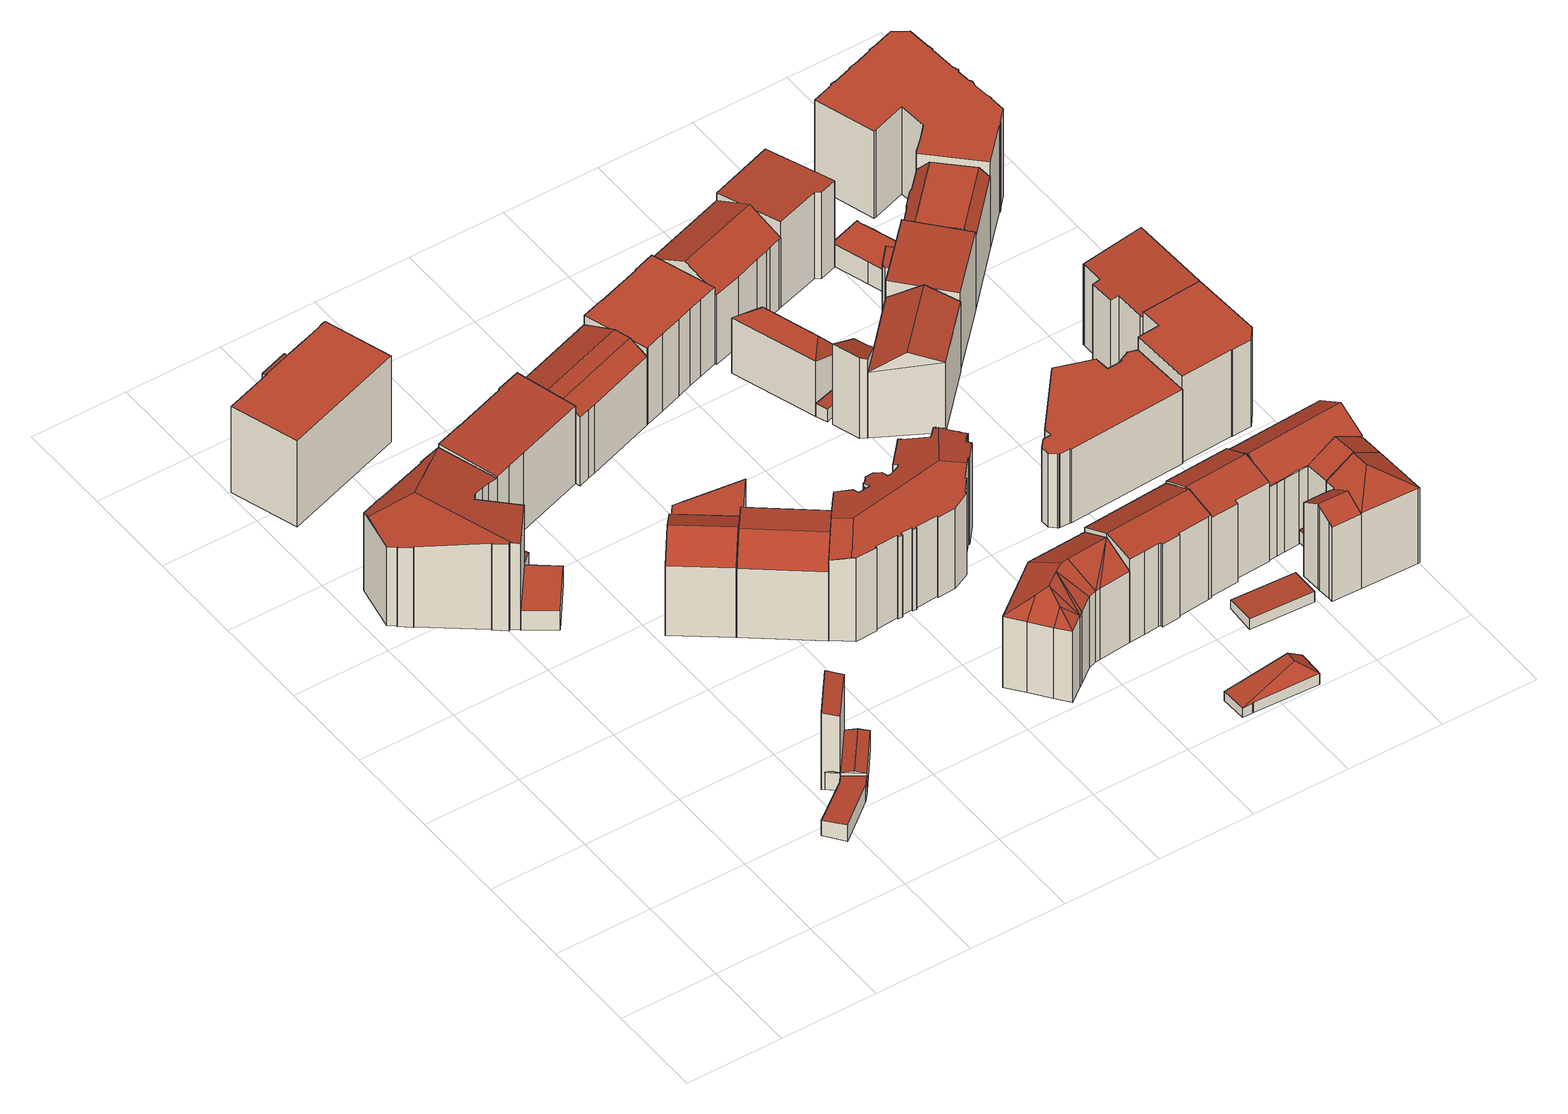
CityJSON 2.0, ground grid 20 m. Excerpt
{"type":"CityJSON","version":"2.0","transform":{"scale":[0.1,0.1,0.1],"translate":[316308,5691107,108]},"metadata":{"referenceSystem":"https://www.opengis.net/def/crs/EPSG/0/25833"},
"CityObjects":{
"building1":{"type":"Building","attributes":{"name":"Lessingschule","Dachtyp_tdc":"tdcPolyFlatRoof","Gemeindeschluessel":14713000,"Dachneigung":3.12,"QualitaetDacherkennung":75,"Geometrietyp2DReferenz":"3000","function":"31001_3021","roofType":"2100","measuredHeight":3.92},"geometry":[{"type":"MultiSurface","lod":"2","boundaries":[[[0,1,2,3]],[[1,4,5,2]],[[4,6,7,5]],[[6,8,9,7]],[[8,10,11,9]],[[10,0,3,11]],[[10,8,6,4,1,0]],[[3,2,5,7,9,11]]],"semantics":{"surfaces":[{"type":"WallSurface"},{"type":"RoofSurface"},{"type":"GroundSurface"}],"values":[0,0,0,0,0,0,1,2]}}]},
"building2":{"type":"Building","attributes":{"Dachtyp_tdc":"tdcFreeFormRoof","Gemeindeschluessel":14713000,"Dachneigung":10.72,"QualitaetDacherkennung":12,"Geometrietyp2DReferenz":"3000","function":"31001_9998","roofType":"5000","measuredHeight":20.81},"geometry":[{"type":"MultiSurface","lod":"2","boundaries":[[[12,13,14,15]],[[13,16,17,14]],[[16,18,19,17]],[[18,20,21,19]],[[20,22,23,21]],[[22,24,25,23]],[[24,26,27,25]],[[26,28,29,27]],[[28,30,31,29]],[[30,32,33,31]],[[32,34,35,33]],[[34,36,37,35]],[[36,38,39,37]],[[38,40,41,39]],[[40,42,43,41]],[[42,44,45,43]],[[44,46,47,45]],[[46,48,49,47]],[[48,50,51,49]],[[50,52,53,51]],[[52,54,55,53]],[[54,56,57,55]],[[56,58,59,57]],[[58,12,15,59]],[[60,36,34,32,30,28,26,61,62]],[[13,12,58,56,63,62,61,24,22,20,18,16]],[[50,48,46,44,42,40,38,60,62,63,54,52]],[[26,24,61]],[[56,54,63]],[[38,36,60]],[[15,14,17,19,21,23,25,27,29,31,33,35,37,39,41,43,45,47,49,51,53,55,57,59]]],"semantics":{"surfaces":[{"type":"WallSurface"},{"type":"RoofSurface"},{"type":"GroundSurface"}],"values":[0,0,0,0,0,0,0,0,0,0,0,0,0,0,0,0,0,0,0,0,0,0,0,0,1,1,1,0,0,0,2]}}]},
"building3":{"type":"Building","attributes":{"name":"Lessinggrundschule","Gemeindeschluessel":14713000,"Dachneigung":76.73,"Dachorientierung":-141.85,"MittlereTraufHoehe":113.05,"QualitaetDacherkennung":20,"ObjektHoehe":4.5,"BodenHoehe":108.94,"Geometrietyp2DReferenz":"3000","AbsoluteHoehe":113.44,"Dachflaeche":37.25,"function":"31001_3021","roofType":"3100","measuredHeight":4.5,"storeysAboveGround":2},"geometry":[{"type":"MultiSurface","lod":"2","boundaries":[[[64,65,66,67]],[[65,68,69,66]],[[68,70,71,69]],[[70,64,67,71]],[[68,65,72]],[[64,70,73]],[[65,64,73,72]],[[70,68,72,73]],[[67,66,69,71]]],"semantics":{"surfaces":[{"type":"WallSurface"},{"type":"RoofSurface"},{"type":"GroundSurface"}],"values":[0,0,0,0,0,0,1,1,2]}}]},
"building4":{"type":"Building","attributes":{"name":"Lessingschule","Dachtyp_tdc":"tdcPolyFlatRoof","Gemeindeschluessel":14713000,"Dachneigung":14.76,"QualitaetDacherkennung":32,"Geometrietyp2DReferenz":"3000","function":"31001_3021","roofType":"2100","measuredHeight":18.26},"geometry":[{"type":"MultiSurface","lod":"2","boundaries":[[[74,75,76,77]],[[75,78,79,76]],[[78,80,81,79]],[[80,74,77,81]],[[80,78,75,74]],[[77,76,79,81]]],"semantics":{"surfaces":[{"type":"WallSurface"},{"type":"RoofSurface"},{"type":"GroundSurface"}],"values":[0,0,0,0,1,2]}}]},
"building5":{"type":"Building","attributes":{"Dachtyp_tdc":"tdcPolyFlatRoof","Gemeindeschluessel":14713000,"Dachneigung":0,"QualitaetDacherkennung":80,"Geometrietyp2DReferenz":"3000","function":"31001_9998","roofType":"1000","measuredHeight":4.56},"geometry":[{"type":"MultiSurface","lod":"2","boundaries":[[[82,83,53,55]],[[83,84,85,53]],[[84,86,87,85]],[[86,82,55,87]],[[86,84,83,82]],[[55,53,85,87]]],"semantics":{"surfaces":[{"type":"WallSurface"},{"type":"RoofSurface"},{"type":"GroundSurface"}],"values":[0,0,0,0,1,2]}}]},
"building6":{"type":"Building","attributes":{"name":"Lessingschule","Dachtyp_tdc":"tdcGableRoof","Gemeindeschluessel":14713000,"Dachneigung":10.69,"QualitaetDacherkennung":78,"Geometrietyp2DReferenz":"3000","function":"31001_3021","roofType":"3100","measuredHeight":4.77},"geometry":[{"type":"MultiSurface","lod":"2","boundaries":[[[88,89,90,91]],[[89,92,93,90]],[[92,94,95,93]],[[94,88,91,95]],[[92,89,96]],[[88,94,97]],[[89,88,97,96]],[[94,92,96,97]],[[91,90,93,95]]],"semantics":{"surfaces":[{"type":"WallSurface"},{"type":"RoofSurface"},{"type":"GroundSurface"}],"values":[0,0,0,0,0,0,1,1,2]}}]},
"building7":{"type":"Building","attributes":{"Dachtyp_tdc":"tdcPolyFlatRoof","Gemeindeschluessel":14713000,"Dachneigung":9.74,"QualitaetDacherkennung":52,"Geometrietyp2DReferenz":"3000","function":"31001_9998","roofType":"2100","measuredHeight":4.52},"geometry":[{"type":"MultiSurface","lod":"2","boundaries":[[[98,99,49,51]],[[99,100,47,49]],[[100,101,45,47]],[[101,102,43,45]],[[102,103,104,43]],[[103,105,53,104]],[[105,98,51,53]],[[105,103,102,101,100,99,98]],[[51,49,47,45,43,104,53]]],"semantics":{"surfaces":[{"type":"WallSurface"},{"type":"RoofSurface"},{"type":"GroundSurface"}],"values":[0,0,0,0,0,0,0,1,2]}}]},
"building8":{"type":"Building","attributes":{"Gemeindeschluessel":14713000,"Geometrietyp2DReferenz":"3000","function":"31001_9998","roofType":"9999"},"children":["building8-1","building8-2"]},
"building8-1":{"type":"BuildingPart","attributes":{"Dachtyp_tdc":"tdcPolyFlatRoof","Dachneigung":3.84,"QualitaetDacherkennung":50,"Geometrietyp2DReferenz":"3000","roofType":"2100","measuredHeight":20.14},"parents":["building8"],"geometry":[{"type":"MultiSurface","lod":"2","boundaries":[[[106,107,108,109]],[[110,111,112,113]],[[111,106,109,112]],[[111,110,114,107,106]],[[109,108,115,113,112]],[[115,108,107,114]],[[110,113,115,114]]],"semantics":{"surfaces":[{"type":"WallSurface"},{"type":"RoofSurface"},{"type":"GroundSurface"},{"type":"ClosureSurface"}],"values":[0,0,0,1,2,3,3]}}]},
"building8-2":{"type":"BuildingPart","attributes":{"Dachtyp_tdc":"tdcPolyFlatRoof","Dachneigung":0,"QualitaetDacherkennung":50,"Geometrietyp2DReferenz":"3000","roofType":"1000","measuredHeight":20.47},"parents":["building8"],"geometry":[{"type":"MultiSurface","lod":"2","boundaries":[[[116,117,118,108,107]],[[117,119,120,118]],[[119,121,122,120]],[[121,123,124,122]],[[123,125,126,124]],[[125,127,128,126]],[[127,129,130,128]],[[129,131,132,130]],[[131,133,134,132]],[[133,135,136,134]],[[135,137,138,136]],[[137,139,110,113,138]],[[139,137,135,133,131,129,127,125,123,121,119,117,116,140]],[[115,108,118,120,122,124,126,128,130,132,134,136,138,113]],[[107,114,140,116]],[[107,108,115,114]],[[114,110,139,140]],[[114,115,113,110]]],"semantics":{"surfaces":[{"type":"WallSurface"},{"type":"RoofSurface"},{"type":"GroundSurface"},{"type":"ClosureSurface"}],"values":[0,0,0,0,0,0,0,0,0,0,0,0,1,2,0,3,0,3]}}]},
"building9":{"type":"Building","attributes":{"Dachtyp_tdc":"tdcGableRoof","Gemeindeschluessel":14713000,"Dachneigung":28.09,"QualitaetDacherkennung":66,"Geometrietyp2DReferenz":"3000","function":"31001_9998","roofType":"3100","measuredHeight":20.2},"geometry":[{"type":"MultiSurface","lod":"2","boundaries":[[[141,142,143,144]],[[142,145,146,143]],[[145,147,148,146]],[[147,141,144,148]],[[145,142,149]],[[141,147,150]],[[142,141,150,149]],[[147,145,149,150]],[[144,143,146,148]]],"semantics":{"surfaces":[{"type":"WallSurface"},{"type":"RoofSurface"},{"type":"GroundSurface"}],"values":[0,0,0,0,0,0,1,1,2]}}]},
"building10":{"type":"Building","attributes":{"Dachtyp_tdc":"tdcPolyFlatRoof","Gemeindeschluessel":14713000,"Dachneigung":2.7,"QualitaetDacherkennung":76,"Geometrietyp2DReferenz":"3000","function":"31001_9998","roofType":"2100","measuredHeight":19.05},"geometry":[{"type":"MultiSurface","lod":"2","boundaries":[[[151,152,41,43]],[[152,153,154,41]],[[153,155,156,154]],[[155,157,158,156]],[[157,159,160,158]],[[159,161,162,160]],[[161,163,164,162]],[[163,165,166,164]],[[165,167,168,166]],[[167,151,43,168]],[[167,165,163,161,159,157,155,153,152,151]],[[43,41,154,156,158,160,162,164,166,168]]],"semantics":{"surfaces":[{"type":"WallSurface"},{"type":"RoofSurface"},{"type":"GroundSurface"}],"values":[0,0,0,0,0,0,0,0,0,0,1,2]}}]},
"building11":{"type":"Building","attributes":{"Dachtyp_tdc":"tdcGableRoof","Gemeindeschluessel":14713000,"Dachneigung":28.67,"QualitaetDacherkennung":68,"Geometrietyp2DReferenz":"3000","function":"31001_9998","roofType":"3100","measuredHeight":20.09},"geometry":[{"type":"MultiSurface","lod":"2","boundaries":[[[169,170,171,172]],[[170,173,148,171]],[[173,174,175,148]],[[174,169,172,175]],[[173,170,176]],[[169,174,177]],[[170,169,177,176]],[[174,173,176,177]],[[172,171,148,175]]],"semantics":{"surfaces":[{"type":"WallSurface"},{"type":"RoofSurface"},{"type":"GroundSurface"}],"values":[0,0,0,0,0,0,1,1,2]}}]},
"building12":{"type":"Building","attributes":{"Dachtyp_tdc":"tdcPolyFlatRoof","Gemeindeschluessel":14713000,"Dachneigung":2.77,"QualitaetDacherkennung":71,"Geometrietyp2DReferenz":"3000","function":"31001_9998","roofType":"2100","measuredHeight":9.69},"geometry":[{"type":"MultiSurface","lod":"2","boundaries":[[[178,179,180,181]],[[179,182,183,180]],[[182,184,185,183]],[[184,186,187,185]],[[184,182,179,178,188,189,190,191,186]],[[187,192,193,194,195,181,180,183,185]],[[186,191,192,187]],[[191,190,193,192]],[[190,189,194,193]],[[189,188,195,194]],[[188,178,181,195]]],"semantics":{"surfaces":[{"type":"WallSurface"},{"type":"RoofSurface"},{"type":"GroundSurface"}],"values":[0,0,0,0,1,2,0,0,0,0,0]}}]},
"building13":{"type":"Building","attributes":{"Dachtyp_tdc":"tdcCutGableRoof","Gemeindeschluessel":14713000,"Dachneigung":22.2,"QualitaetDacherkennung":78,"Geometrietyp2DReferenz":"3000","function":"31001_9998","roofType":"9999","measuredHeight":18.85},"geometry":[{"type":"MultiSurface","lod":"2","boundaries":[[[196,197,198,162]],[[197,199,200,198]],[[199,201,202,200]],[[201,203,204,202]],[[203,205,206,204]],[[205,207,208,206]],[[207,209,210,208]],[[209,211,164,210]],[[211,212,213,164]],[[212,214,215,213]],[[214,196,162,215]],[[199,197,196,214]],[[212,211,209,207,205,203,201]],[[214,212,201,199]],[[162,198,200,202,204,206,208,210,164,213,215]]],"semantics":{"surfaces":[{"type":"WallSurface"},{"type":"RoofSurface"},{"type":"GroundSurface"}],"values":[0,0,0,0,0,0,0,0,0,0,0,1,1,1,2]}}]},
"building14":{"type":"Building","attributes":{"Dachtyp_tdc":"tdcFreeFormRoof","Gemeindeschluessel":14713000,"Dachneigung":19.78,"QualitaetDacherkennung":31,"Geometrietyp2DReferenz":"3000","function":"31001_9998","roofType":"5000","measuredHeight":22.17},"geometry":[{"type":"MultiSurface","lod":"2","boundaries":[[[216,217,218,219]],[[217,220,221,218]],[[220,222,223,221]],[[222,224,225,223]],[[224,226,227,225]],[[226,228,229,227]],[[228,230,231,229]],[[230,232,233,231]],[[232,234,235,233]],[[234,236,237,235]],[[236,238,239,237]],[[238,240,241,239]],[[240,242,243,241]],[[242,244,245,243]],[[244,246,247,245]],[[246,248,249,247]],[[248,250,251,249]],[[250,252,253,251]],[[252,254,255,253]],[[254,256,257,255]],[[256,258,259,257]],[[258,260,261,259]],[[260,262,263,261]],[[262,264,265,263]],[[264,266,267,265]],[[266,268,269,267]],[[268,270,271,269]],[[270,272,273,271]],[[272,274,275,273]],[[274,276,277,275]],[[276,278,279,277]],[[278,280,281,279]],[[280,282,283,281]],[[282,284,285,283]],[[284,286,287,285]],[[286,288,289,287]],[[288,290,291,289]],[[290,292,293,291]],[[292,294,295,293]],[[294,296,297,295]],[[296,298,299,297]],[[298,300,301,299]],[[300,302,303,301]],[[302,304,305,303]],[[304,306,307,305]],[[306,308,309,307]],[[308,310,311,309]],[[310,312,313,311]],[[312,314,315,313]],[[314,316,317,315]],[[316,318,319,317]],[[318,320,321,319]],[[320,322,323,321]],[[322,324,325,323]],[[324,326,327,325]],[[326,328,329,327]],[[328,330,331,329]],[[330,332,333,331]],[[332,334,335,333]],[[258,256,254,252,250,248,246,244,242,240,238,236,234,232,230,228,226,224,336,337,338,260]],[[339,340,341,298]],[[330,328,326,324,322,320,318,316,314,312,310,308,306,304,302,300,341,340,337,336,222,220,217,216,342,334,332]],[[340,339,296,294,292,290,288,286,284,282,280,278,276,274,272,270,268,266,264,262,338,337]],[[224,222,336]],[[262,260,338]],[[300,298,341]],[[298,296,339]],[[335,343,219,218,221,223,225,227,229,231,233,235,237,239,241,243,245,247,249,251,253,255,257,259,261,263,265,267,269,271,273,275,277,279,281,283,285,287,289,291,293,295,297,299,301,303,305,307,309,311,313,315,317,319,321,323,325,327,329,331,333]],[[334,342,343,335]],[[342,216,219,343]]],"semantics":{"surfaces":[{"type":"WallSurface"},{"type":"RoofSurface"},{"type":"GroundSurface"}],"values":[0,0,0,0,0,0,0,0,0,0,0,0,0,0,0,0,0,0,0,0,0,0,0,0,0,0,0,0,0,0,0,0,0,0,0,0,0,0,0,0,0,0,0,0,0,0,0,0,0,0,0,0,0,0,0,0,0,0,0,1,1,1,1,0,0,0,0,2,0,0]}}]},
"building15":{"type":"Building","attributes":{"Dachtyp_tdc":"tdcFreeFormRoof","Gemeindeschluessel":14713000,"Dachneigung":28.2,"QualitaetDacherkennung":31,"Geometrietyp2DReferenz":"3000","function":"31001_9998","roofType":"5000","measuredHeight":20.54},"geometry":[{"type":"MultiSurface","lod":"2","boundaries":[[[344,345,346,347]],[[345,348,349,346]],[[348,350,351,349]],[[350,352,353,351]],[[352,354,355,353]],[[354,356,357,355]],[[356,358,359,357]],[[358,360,361,359]],[[360,362,363,361]],[[362,364,365,363]],[[364,366,367,365]],[[366,344,347,367]],[[368,369,370,364,362]],[[368,362,360]],[[371,356,354]],[[371,358,356]],[[369,358,371]],[[368,358,369]],[[358,368,360]],[[372,373,371,354,352]],[[374,350,348]],[[374,352,350]],[[352,374,372]],[[373,372,374,345,344]],[[370,369,371,373,344,366]],[[370,366,364]],[[345,374,348]],[[347,346,349,351,353,355,357,359,361,363,365,367]]],"semantics":{"surfaces":[{"type":"WallSurface"},{"type":"RoofSurface"},{"type":"GroundSurface"}],"values":[0,0,0,0,0,0,0,0,0,0,0,0,1,1,1,1,1,1,1,1,1,1,1,1,1,1,0,2]}}]},
"building16":{"type":"Building","attributes":{"Dachtyp_tdc":"tdcPolyFlatRoof","Gemeindeschluessel":14713000,"Dachneigung":0,"QualitaetDacherkennung":62,"Geometrietyp2DReferenz":"3000","function":"31001_9998","roofType":"1000","measuredHeight":18.32},"geometry":[{"type":"MultiSurface","lod":"2","boundaries":[[[375,376,377,378]],[[376,379,380,377]],[[379,381,204,380]],[[381,382,198,204]],[[382,383,384,198]],[[383,385,386,384]],[[385,387,388,386]],[[387,389,390,388]],[[389,391,392,390]],[[391,393,394,392]],[[393,395,396,394]],[[395,397,398,396]],[[397,375,378,398]],[[397,395,393,391,389,387,385,383,382,381,379,376,375]],[[378,377,380,204,198,384,386,388,390,392,394,396,398]]],"semantics":{"surfaces":[{"type":"WallSurface"},{"type":"RoofSurface"},{"type":"GroundSurface"}],"values":[0,0,0,0,0,0,0,0,0,0,0,0,0,1,2]}}]},
"building17":{"type":"Building","attributes":{"Dachtyp_tdc":"tdcHipAndGableRoof","Gemeindeschluessel":14713000,"Dachneigung":10.55,"QualitaetDacherkennung":14,"Geometrietyp2DReferenz":"3000","function":"31001_9998","roofType":"5000","measuredHeight":4.55},"geometry":[{"type":"MultiSurface","lod":"2","boundaries":[[[399,400,401,402]],[[400,403,404,401]],[[403,405,406,404]],[[405,407,408,406]],[[407,409,410,408]],[[409,411,412,410]],[[411,413,414,412]],[[413,415,416,414]],[[415,417,418,416]],[[417,399,402,418]],[[413,411,409,407,419]],[[407,405,403,400,399,417,419]],[[417,415,413,419]],[[402,401,404,406,408,410,412,414,416,418]]],"semantics":{"surfaces":[{"type":"WallSurface"},{"type":"RoofSurface"},{"type":"GroundSurface"}],"values":[0,0,0,0,0,0,0,0,0,0,1,1,1,2]}}]},
"building18":{"type":"Building","attributes":{"Dachtyp_tdc":"tdcGableRoof","Gemeindeschluessel":14713000,"Dachneigung":27.4,"QualitaetDacherkennung":66,"Geometrietyp2DReferenz":"3000","function":"31001_9998","roofType":"3100","measuredHeight":21.29},"geometry":[{"type":"MultiSurface","lod":"2","boundaries":[[[420,421,422,423]],[[421,424,425,422]],[[424,426,427,425]],[[426,428,429,427]],[[428,430,431,429]],[[430,432,349,431]],[[432,433,434,349]],[[433,435,346,434]],[[435,436,437,346]],[[436,438,439,437]],[[438,440,441,439]],[[440,442,443,441]],[[442,420,423,443]],[[438,436,435,433]],[[433,432,430,428,426,424,421,420,442,440,438]],[[423,422,425,427,429,431,349,434,346,437,439,441,443]]],"semantics":{"surfaces":[{"type":"WallSurface"},{"type":"RoofSurface"},{"type":"GroundSurface"}],"values":[0,0,0,0,0,0,0,0,0,0,0,0,0,1,1,2]}}]},
"building19":{"type":"Building","attributes":{"Dachtyp_tdc":"tdcPolyFlatRoof","Gemeindeschluessel":14713000,"Dachneigung":3.97,"QualitaetDacherkennung":54,"Geometrietyp2DReferenz":"3000","function":"31001_9998","roofType":"2100","measuredHeight":3},"geometry":[{"type":"MultiSurface","lod":"2","boundaries":[[[444,445,446,447]],[[445,448,449,446]],[[448,450,451,449]],[[450,444,447,451]],[[450,448,445,444]],[[447,446,449,451]]],"semantics":{"surfaces":[{"type":"WallSurface"},{"type":"RoofSurface"},{"type":"GroundSurface"}],"values":[0,0,0,0,1,2]}}]},
"building20":{"type":"Building","attributes":{"Dachtyp_tdc":"tdcFreeFormRoof","Gemeindeschluessel":14713000,"Dachneigung":50.67,"QualitaetDacherkennung":39,"Geometrietyp2DReferenz":"3000","function":"31001_9998","roofType":"5000","measuredHeight":14.01},"geometry":[{"type":"MultiSurface","lod":"2","boundaries":[[[452,453,454,455]],[[453,456,457,454]],[[456,458,459,457]],[[458,460,446,459]],[[460,461,447,446]],[[461,462,463,447]],[[462,464,465,463]],[[464,466,467,465]],[[468,466,464,462,469]],[[460,458,470,471,461]],[[461,471,469,462]],[[471,470,456,453,452,472,468,469]],[[472,466,468]],[[458,456,470]],[[467,473,455,454,457,459,446,447,463,465]],[[466,472,473,467]],[[472,452,455,473]]],"semantics":{"surfaces":[{"type":"WallSurface"},{"type":"RoofSurface"},{"type":"GroundSurface"}],"values":[0,0,0,0,0,0,0,0,1,1,1,1,0,0,2,0,0]}}]},
"building21":{"type":"Building","attributes":{"Dachtyp_tdc":"tdcFreeFormRoof","Gemeindeschluessel":14713000,"Dachneigung":30.65,"QualitaetDacherkennung":90,"Geometrietyp2DReferenz":"3000","function":"31001_9998","roofType":"5000","measuredHeight":20.73},"geometry":[{"type":"MultiSurface","lod":"2","boundaries":[[[474,475,476,477]],[[475,478,479,476]],[[478,480,481,479]],[[480,482,483,481]],[[482,484,485,483]],[[484,486,487,485]],[[486,488,489,487]],[[488,490,491,489]],[[490,474,477,491]],[[484,482,492,493,475,474,490,488,486]],[[493,492,480,478]],[[478,475,493]],[[482,480,492]],[[477,476,479,481,483,485,487,489,491]]],"semantics":{"surfaces":[{"type":"WallSurface"},{"type":"RoofSurface"},{"type":"GroundSurface"}],"values":[0,0,0,0,0,0,0,0,0,1,1,0,0,2]}}]},
"building22":{"type":"Building","attributes":{"Dachtyp_tdc":"tdcPolyFlatRoof","Gemeindeschluessel":14713000,"Dachneigung":3.73,"QualitaetDacherkennung":61,"Geometrietyp2DReferenz":"3000","function":"31001_9998","roofType":"2100","measuredHeight":2.48},"geometry":[{"type":"MultiSurface","lod":"2","boundaries":[[[494,495,496,497]],[[495,498,499,496]],[[498,500,501,499]],[[500,494,497,501]],[[500,498,495,494]],[[497,496,499,501]]],"semantics":{"surfaces":[{"type":"WallSurface"},{"type":"RoofSurface"},{"type":"GroundSurface"}],"values":[0,0,0,0,1,2]}}]},
"building23":{"type":"Building","attributes":{"Gemeindeschluessel":14713000,"Geometrietyp2DReferenz":"3000","function":"31001_9998","roofType":"9999"},"children":["building23-1","building23-2"]},
"building23-1":{"type":"BuildingPart","attributes":{"Dachtyp_tdc":"tdcPolyFlatRoof","Dachneigung":28.71,"QualitaetDacherkennung":65,"Geometrietyp2DReferenz":"3000","roofType":"2100","measuredHeight":19.16},"parents":["building23"],"geometry":[{"type":"MultiSurface","lod":"2","boundaries":[[[502,503,504,505]],[[503,506,507,504]],[[506,508,509,507]],[[508,510,511,509]],[[512,502,505,513,514]],[[512,515,510,508,506,503,502]],[[505,504,507,509,511,513]],[[514,515,512]],[[513,511,510,515,514]]],"semantics":{"surfaces":[{"type":"WallSurface"},{"type":"RoofSurface"},{"type":"GroundSurface"},{"type":"ClosureSurface"}],"values":[0,0,0,0,0,1,2,0,3]}}]},
"building23-2":{"type":"BuildingPart","attributes":{"Dachtyp_tdc":"tdcGableRoof","Dachneigung":31.9,"QualitaetDacherkennung":81,"Geometrietyp2DReferenz":"3000","roofType":"3100","measuredHeight":19.7},"parents":["building23"],"geometry":[{"type":"MultiSurface","lod":"2","boundaries":[[[516,517,518,519]],[[517,514,513,518]],[[520,516,519,521]],[[514,517,522]],[[516,520,523]],[[517,516,523,522]],[[520,515,514,522,523]],[[519,518,513,511,521]],[[521,511,510,515,520]],[[511,513,514,515,510]]],"semantics":{"surfaces":[{"type":"WallSurface"},{"type":"RoofSurface"},{"type":"GroundSurface"},{"type":"ClosureSurface"}],"values":[0,0,0,0,0,1,1,2,0,3]}}]},
"building24":{"type":"Building","attributes":{"Dachtyp_tdc":"tdcGableRoof","Gemeindeschluessel":14713000,"Dachneigung":16.64,"QualitaetDacherkennung":40,"Geometrietyp2DReferenz":"3000","function":"31001_9998","roofType":"3100","measuredHeight":20.83},"geometry":[{"type":"MultiSurface","lod":"2","boundaries":[[[524,525,526,527]],[[525,528,529,526]],[[528,530,531,529]],[[530,532,533,531]],[[532,534,535,533]],[[534,536,537,535]],[[536,538,539,537]],[[538,524,527,539]],[[534,532,530,528]],[[528,525,524,538,536,534]],[[527,526,529,531,533,535,537,539]]],"semantics":{"surfaces":[{"type":"WallSurface"},{"type":"RoofSurface"},{"type":"GroundSurface"}],"values":[0,0,0,0,0,0,0,0,1,1,2]}}]},
"building25":{"type":"Building","attributes":{"Dachtyp_tdc":"tdcPolyFlatRoof","Gemeindeschluessel":14713000,"Dachneigung":0,"QualitaetDacherkennung":68,"Geometrietyp2DReferenz":"3000","function":"31001_9998","roofType":"1000","measuredHeight":17.59},"geometry":[{"type":"MultiSurface","lod":"2","boundaries":[[[540,541,542,543]],[[541,544,545,542]],[[544,546,547,545]],[[546,548,549,547]],[[548,550,551,549]],[[550,552,553,551]],[[552,554,555,553]],[[554,556,557,555]],[[556,558,559,557]],[[558,560,561,559]],[[560,562,563,561]],[[562,564,565,563]],[[564,566,567,565]],[[566,568,569,567]],[[568,570,571,569]],[[570,572,573,571]],[[572,574,575,573]],[[574,576,577,575]],[[576,578,579,577]],[[578,580,581,579]],[[580,582,583,581]],[[582,584,585,583]],[[584,540,543,585]],[[584,582,580,578,576,574,572,570,568,566,564,562,560,558,556,554,552,550,548,546,544,541,540]],[[543,542,545,547,549,551,553,555,557,559,561,563,565,567,569,571,573,575,577,579,581,583,585]]],"semantics":{"surfaces":[{"type":"WallSurface"},{"type":"RoofSurface"},{"type":"GroundSurface"}],"values":[0,0,0,0,0,0,0,0,0,0,0,0,0,0,0,0,0,0,0,0,0,0,0,1,2]}}]},
"building26":{"type":"Building","attributes":{"Dachtyp_tdc":"tdcPolyFlatRoof","Gemeindeschluessel":14713000,"Dachneigung":4.35,"QualitaetDacherkennung":77,"Geometrietyp2DReferenz":"3000","function":"31001_9998","roofType":"2100","measuredHeight":20.54},"geometry":[{"type":"MultiSurface","lod":"2","boundaries":[[[586,587,588,589]],[[587,590,591,588]],[[587,586,592,593,594,595,596,590]],[[591,597,598,599,600,601,589,588]],[[590,596,597,591]],[[596,595,598,597]],[[595,594,599,598]],[[594,593,600,599]],[[593,592,601,600]],[[592,586,589,601]]],"semantics":{"surfaces":[{"type":"WallSurface"},{"type":"RoofSurface"},{"type":"GroundSurface"}],"values":[0,0,1,2,0,0,0,0,0,0]}}]},
"building27":{"type":"Building","attributes":{"Dachtyp_tdc":"tdcPolyFlatRoof","Gemeindeschluessel":14713000,"Dachneigung":4.22,"QualitaetDacherkennung":44,"Geometrietyp2DReferenz":"3000","function":"31001_9998","roofType":"2100","measuredHeight":3.15},"geometry":[{"type":"MultiSurface","lod":"2","boundaries":[[[602,603,604,605]],[[603,606,607,604]],[[606,608,609,607]],[[608,610,611,609]],[[610,602,605,611]],[[610,608,606,603,602]],[[605,604,607,609,611]]],"semantics":{"surfaces":[{"type":"WallSurface"},{"type":"RoofSurface"},{"type":"GroundSurface"}],"values":[0,0,0,0,0,1,2]}}]},
"building28":{"type":"Building","attributes":{"Gemeindeschluessel":14713000,"Geometrietyp2DReferenz":"3000","function":"31001_9998","roofType":"9999"},"children":["building28-1","building28-2"]},
"building28-1":{"type":"BuildingPart","attributes":{"Dachtyp_tdc":"tdcPolyFlatRoof","Dachneigung":4.58,"QualitaetDacherkennung":74,"Geometrietyp2DReferenz":"3000","roofType":"2100","measuredHeight":19.75},"parents":["building28"],"geometry":[{"type":"MultiSurface","lod":"2","boundaries":[[[612,613,614,615,616]],[[613,617,618,614]],[[617,619,620,621,618]],[[619,617,613,612]],[[615,614,618,621,622]],[[616,623,620,619,612]],[[616,615,622,623]],[[622,621,620,623]]],"semantics":{"surfaces":[{"type":"WallSurface"},{"type":"RoofSurface"},{"type":"GroundSurface"},{"type":"ClosureSurface"}],"values":[0,0,0,1,2,0,3,3]}}]},
"building28-2":{"type":"BuildingPart","attributes":{"Dachtyp_tdc":"tdcFreeFormRoof","Dachneigung":10.11,"QualitaetDacherkennung":1,"Geometrietyp2DReferenz":"3000","roofType":"5000","measuredHeight":18.99},"parents":["building28"],"geometry":[{"type":"MultiSurface","lod":"2","boundaries":[[[624,625,626,627]],[[625,628,629,626]],[[628,616,615,629]],[[620,630,631,621]],[[630,632,633,631]],[[632,634,635,633]],[[634,636,637,635]],[[636,638,639,637]],[[638,640,641,639]],[[640,642,643,641]],[[642,624,627,643]],[[638,636,634,632,630,620,623]],[[623,616,628,625,624,642,640,638]],[[627,626,629,615,622,621,631,633,635,637,639,641,643]],[[622,615,616,623]],[[622,623,620,621]]],"semantics":{"surfaces":[{"type":"WallSurface"},{"type":"RoofSurface"},{"type":"GroundSurface"},{"type":"ClosureSurface"}],"values":[0,0,0,0,0,0,0,0,0,0,0,1,1,2,3,3]}}]},
"building29":{"type":"Building","attributes":{"Gemeindeschluessel":14713000,"Geometrietyp2DReferenz":"3000","function":"31001_9998","roofType":"9999"},"children":["building29-1","building29-2"]},
"building29-1":{"type":"BuildingPart","attributes":{"Dachtyp_tdc":"tdcHipAndGableRoof","Dachneigung":30.92,"QualitaetDacherkennung":40,"Geometrietyp2DReferenz":"3000","roofType":"5000","measuredHeight":21.41},"parents":["building29"],"geometry":[{"type":"MultiSurface","lod":"2","boundaries":[[[644,645,646,647]],[[645,648,649,646]],[[648,650,651,649]],[[650,652,653,654,651]],[[655,656,657,658,659]],[[656,644,647,657]],[[652,650,648,660]],[[648,645,644,660]],[[644,656,655,661,662,663,652,660]],[[647,646,649,651,654,664,658,657]],[[655,659,661]],[[663,653,652]],[[659,658,664,662,661]],[[662,664,654,653,663]]],"semantics":{"surfaces":[{"type":"WallSurface"},{"type":"RoofSurface"},{"type":"GroundSurface"},{"type":"ClosureSurface"}],"values":[0,0,0,0,0,0,1,1,1,2,0,0,3,3]}}]},
"building29-2":{"type":"BuildingPart","attributes":{"Dachtyp_tdc":"tdcGableRoof","Dachneigung":33.07,"QualitaetDacherkennung":52,"Geometrietyp2DReferenz":"3000","roofType":"3100","measuredHeight":20.27},"parents":["building29"],"geometry":[{"type":"MultiSurface","lod":"2","boundaries":[[[665,659,658,666]],[[653,667,668,654]],[[667,669,670,668]],[[671,661,659,665,672,673]],[[673,674,669,667,653,663,671]],[[670,675,676,677,666,658,664,654,668]],[[669,674,675,670]],[[674,673,676,675]],[[673,672,677,676]],[[672,665,666,677]],[[662,661,671]],[[664,658,659,661,662]],[[663,662,671]],[[653,654,664,662,663]]],"semantics":{"surfaces":[{"type":"WallSurface"},{"type":"RoofSurface"},{"type":"GroundSurface"},{"type":"ClosureSurface"}],"values":[0,0,0,1,1,2,0,0,0,0,0,3,0,3]}}]},
"building30":{"type":"Building","attributes":{"Gemeindeschluessel":14713000,"Geometrietyp2DReferenz":"3000","function":"31001_9998","roofType":"9999"},"children":["building30-1","building30-2"]},
"building30-1":{"type":"BuildingPart","attributes":{"Dachtyp_tdc":"tdcGableRoof","Dachneigung":28.46,"QualitaetDacherkennung":43,"Geometrietyp2DReferenz":"3000","roofType":"3100","measuredHeight":21.04},"parents":["building30"],"geometry":[{"type":"MultiSurface","lod":"2","boundaries":[[[678,679,680,681]],[[682,683,684,685]],[[683,686,687,684]],[[686,688,689,687]],[[688,690,691,689]],[[690,692,693,691]],[[692,678,681,693]],[[692,694,695,678]],[[696,695,694,697,698,699,700,701,702,703]],[[682,701,700,683]],[[683,700,699,686]],[[686,699,698,688]],[[688,698,697,690]],[[690,697,694,692]],[[678,695,696,679]],[[681,680,685,684,687,689,691,693]],[[685,680,679,682]],[[703,679,696]],[[679,701,682]],[[702,701,679,703]]],"semantics":{"surfaces":[{"type":"WallSurface"},{"type":"RoofSurface"},{"type":"GroundSurface"},{"type":"ClosureSurface"}],"values":[0,0,0,0,0,0,0,1,1,0,0,0,0,0,0,2,3,0,3,3]}}]},
"building30-2":{"type":"BuildingPart","attributes":{"Dachtyp_tdc":"tdcGableRoof","Dachneigung":30.89,"QualitaetDacherkennung":65,"Geometrietyp2DReferenz":"3000","roofType":"3100","measuredHeight":21.01},"parents":["building30"],"geometry":[{"type":"MultiSurface","lod":"2","boundaries":[[[645,704,680,679]],[[645,705,706,704]],[[705,701,682,685,706]],[[705,645,707]],[[645,679,703,708,707]],[[701,705,707,708,702]],[[680,704,706,685]],[[679,680,685,682]],[[679,682,701]],[[702,708,703]],[[701,702,703,679]]],"semantics":{"surfaces":[{"type":"WallSurface"},{"type":"RoofSurface"},{"type":"GroundSurface"},{"type":"ClosureSurface"}],"values":[0,0,0,0,1,1,2,3,3,0,3]}}]},
"building31":{"type":"Building","attributes":{"Dachtyp_tdc":"tdcPolyFlatRoof","Gemeindeschluessel":14713000,"Dachneigung":3.55,"QualitaetDacherkennung":33,"Geometrietyp2DReferenz":"3000","function":"31001_9998","roofType":"2100","measuredHeight":4.64},"geometry":[{"type":"MultiSurface","lod":"2","boundaries":[[[709,710,711,712]],[[710,713,714,711]],[[713,715,716,714]],[[715,709,712,716]],[[715,713,710,709]],[[712,711,714,716]]],"semantics":{"surfaces":[{"type":"WallSurface"},{"type":"RoofSurface"},{"type":"GroundSurface"}],"values":[0,0,0,0,1,2]}}]},
"building32":{"type":"Building","attributes":{"Dachtyp_tdc":"tdcPolyFlatRoof","Gemeindeschluessel":14713000,"Dachneigung":0,"QualitaetDacherkennung":74,"Geometrietyp2DReferenz":"3000","function":"31001_9998","roofType":"1000","measuredHeight":5.16},"geometry":[{"type":"MultiSurface","lod":"2","boundaries":[[[717,718,719,720]],[[718,721,722,719]],[[721,723,724,722]],[[723,725,726,724]],[[725,727,728,726]],[[727,729,730,728]],[[729,731,732,730]],[[731,733,734,732]],[[733,735,736,734]],[[735,737,738,736]],[[737,739,740,738]],[[739,717,720,740]],[[739,737,735,733,731,729,727,725,723,721,718,717]],[[720,719,722,724,726,728,730,732,734,736,738,740]]],"semantics":{"surfaces":[{"type":"WallSurface"},{"type":"RoofSurface"},{"type":"GroundSurface"}],"values":[0,0,0,0,0,0,0,0,0,0,0,0,1,2]}}]},
"building33":{"type":"Building","attributes":{"Dachtyp_tdc":"tdcPolyFlatRoof","Gemeindeschluessel":14713000,"Dachneigung":0,"QualitaetDacherkennung":21,"Geometrietyp2DReferenz":"3000","function":"31001_9998","roofType":"1000","measuredHeight":20.6},"geometry":[{"type":"MultiSurface","lod":"2","boundaries":[[[741,742,743,744]],[[742,745,746,743]],[[745,747,748,746]],[[747,749,750,748]],[[749,751,752,750]],[[751,753,754,752]],[[753,755,756,754]],[[755,757,758,756]],[[757,759,760,758]],[[759,741,744,760]],[[759,757,755,753,751,749,747,745,742,741]],[[744,743,746,748,750,752,754,756,758,760]]],"semantics":{"surfaces":[{"type":"WallSurface"},{"type":"RoofSurface"},{"type":"GroundSurface"}],"values":[0,0,0,0,0,0,0,0,0,0,1,2]}}]},
"building34":{"type":"Building","attributes":{"Dachtyp_tdc":"tdcCutGableRoof","Gemeindeschluessel":14713000,"Dachneigung":0.238,"QualitaetDacherkennung":84,"Geometrietyp2DReferenz":"3000","function":"31001_9998","roofType":"9999","measuredHeight":18.95},"geometry":[{"type":"MultiSurface","lod":"2","boundaries":[[[761,762,763,764]],[[762,765,766,763]],[[765,767,768,766]],[[767,769,770,768]],[[769,771,772,770]],[[771,773,774,772]],[[773,775,776,774]],[[775,777,778,776]],[[777,779,780,778]],[[779,781,782,780]],[[781,783,784,782]],[[783,785,786,784]],[[785,761,764,786]],[[775,773,771,769,767,765,762,761,785]],[[783,781,779,777]],[[785,783,777,775]],[[764,763,766,768,770,772,774,776,778,780,782,784,786]]],"semantics":{"surfaces":[{"type":"WallSurface"},{"type":"RoofSurface"},{"type":"GroundSurface"}],"values":[0,0,0,0,0,0,0,0,0,0,0,0,0,1,1,1,2]}}]},
"building35":{"type":"Building","attributes":{"Dachtyp_tdc":"tdcPolyFlatRoof","Gemeindeschluessel":14713000,"Dachneigung":6.03,"QualitaetDacherkennung":89,"Geometrietyp2DReferenz":"3000","function":"31001_9998","roofType":"2100","measuredHeight":20.63},"geometry":[{"type":"MultiSurface","lod":"2","boundaries":[[[787,788,789,790]],[[788,791,792,789]],[[791,793,794,792]],[[793,795,796,794]],[[795,797,798,796]],[[797,755,756,798]],[[755,799,754,756]],[[799,800,801,754]],[[800,802,803,801]],[[802,787,790,803]],[[802,800,799,755,797,795,793,791,788,787]],[[790,789,792,794,796,798,756,754,801,803]]],"semantics":{"surfaces":[{"type":"WallSurface"},{"type":"RoofSurface"},{"type":"GroundSurface"}],"values":[0,0,0,0,0,0,0,0,0,0,1,2]}}]},
"building36":{"type":"Building","attributes":{"Dachtyp_tdc":"tdcPolyFlatRoof","Gemeindeschluessel":14713000,"Dachneigung":0,"QualitaetDacherkennung":72,"Geometrietyp2DReferenz":"3000","function":"31001_9998","roofType":"1000","measuredHeight":20.76},"geometry":[{"type":"MultiSurface","lod":"2","boundaries":[[[804,805,806,807]],[[805,808,809,806]],[[808,810,811,809]],[[810,812,813,811]],[[812,814,815,813]],[[814,816,817,815]],[[816,818,819,817]],[[818,820,821,819]],[[820,822,823,821]],[[822,824,825,823]],[[824,826,827,825]],[[826,828,829,827]],[[828,830,831,829]],[[830,832,833,831]],[[832,834,835,833]],[[834,836,837,835]],[[836,838,839,837]],[[838,840,841,839]],[[840,842,843,841]],[[842,844,845,843]],[[844,846,847,845]],[[846,848,849,847]],[[848,850,851,849]],[[850,852,853,851]],[[852,854,855,853]],[[854,856,857,855]],[[856,858,859,857]],[[858,860,861,859]],[[860,862,863,861]],[[862,864,865,863]],[[864,866,867,865]],[[866,868,869,867]],[[868,870,871,869]],[[870,872,873,871]],[[872,874,875,873]],[[874,876,877,875]],[[876,878,879,877]],[[878,880,881,879]],[[880,882,883,881]],[[880,878,876,874,872,870,868,866,864,862,860,858,856,854,852,850,848,846,844,842,840,838,836,834,832,830,828,826,824,822,820,818,816,814,812,810,808,805,804,884,885,886,887,888,889,890,891,892,882]],[[883,893,894,895,896,897,898,899,900,901,807,806,809,811,813,815,817,819,821,823,825,827,829,831,833,835,837,839,841,843,845,847,849,851,853,855,857,859,861,863,865,867,869,871,873,875,877,879,881]],[[882,892,893,883]],[[892,891,894,893]],[[891,890,895,894]],[[890,889,896,895]],[[889,888,897,896]],[[888,887,898,897]],[[887,886,899,898]],[[886,885,900,899]],[[885,884,901,900]],[[884,804,807,901]]],"semantics":{"surfaces":[{"type":"WallSurface"},{"type":"RoofSurface"},{"type":"GroundSurface"}],"values":[0,0,0,0,0,0,0,0,0,0,0,0,0,0,0,0,0,0,0,0,0,0,0,0,0,0,0,0,0,0,0,0,0,0,0,0,0,0,0,1,2,0,0,0,0,0,0,0,0,0,0]}}]}
},
"vertices":[
[378,142,46],[349,180,43],[349,180,7],[378,142,7],[431,242,43],[431,242,7],[441,255,43],[441,255,7],[478,226,45],[478,226,7],[462,207,46],[462,207,7],
[177,938,209],[178,939,210],[178,939,5],[177,938,5],[70,1022,196],[70,1022,5],[69,1021,196],[69,1021,5],[47,1039,193],[47,1039,5],[48,1040,193],[48,1040,5],[33,1052,191],[33,1052,5],[51,1146,191],[51,1146,5],[51,1147,191],[51,1147,5],[95,1162,190],[95,1162,5],[95,1160,191],[95,1160,5],[209,1197,189],[209,1197,5],[208,1199,188],[208,1199,5],[254,1213,187],[254,1213,5],[255,1212,187],[255,1212,5],[294,1090,187],[294,1090,5],[271,1083,192],[271,1083,5],[254,1077,195],[254,1077,5],[233,1069,199],[233,1069,5],[222,1056,202],[222,1056,5],[290,1002,193],[290,1002,5],[218,909,211],[218,909,5],[203,921,213],[203,921,5],[201,919,212],[201,919,5],[253,1213,187],[48,1129,198],[140,1120,213],[206,918,213],
[414,275,50],[481,361,50],[481,361,9],[414,275,9],[507,339,50],[507,339,9],[440,254,50],[440,254,9],[494,350,54],[427,264,54],
[481,360,192],[508,340,183],[508,340,10],[481,360,10],[441,255,184],[441,255,10],[414,274,192],[414,274,10],
[218,909,51],[290,1002,51],[344,961,51],[344,961,5],[275,870,51],[275,870,5],
[441,255,51],[508,340,51],[508,340,8],[441,255,8],[544,312,51],[544,312,8],[478,226,51],[478,226,8],[527,325,55],[460,240,55],
[222,1056,50],[233,1069,48],[254,1077,44],[271,1083,42],[294,1090,38],[318,1029,44],[318,1029,5],[290,1002,50],
[160,1547,204],[163,1538,205],[163,1538,3],[160,1547,3],[102,1518,205],[100,1527,204],[100,1527,3],[102,1518,3],[164,1538,205],[164,1538,3],
[163,1538,208],[198,1549,208],[198,1549,3],[217,1555,208],[217,1555,3],[242,1563,208],[242,1563,3],[257,1569,208],[257,1569,3],[263,1570,208],[263,1570,3],[307,1432,208],[307,1432,3],[49,1348,208],[49,1348,3],[5,1486,208],[5,1486,3],[31,1494,208],[31,1494,3],[98,1516,208],[98,1516,3],[102,1517,208],[102,1517,3],[102,1518,208],[164,1538,208],
[514,678,173],[416,753,173],[416,753,7],[514,678,7],[496,857,174],[496,857,7],[595,781,174],[595,781,7],[456,805,209],[555,730,209],
[294,1090,190],[255,1212,196],[307,1229,196],[307,1229,5],[307,1228,196],[307,1228,5],[420,1265,196],[420,1265,5],[420,1267,196],[420,1267,5],[470,1283,196],[470,1283,5],[509,1161,190],[509,1161,5],[367,1114,190],[367,1114,5],[327,1101,190],[327,1101,5],
[641,579,172],[515,677,172],[515,677,7],[641,579,7],[595,781,196],[721,683,196],[721,683,7],[554,728,207],[680,630,207],
[580,931,102],[700,917,102],[700,917,6],[580,931,6],[655,858,99],[655,858,6],[643,843,99],[643,843,6],[568,851,99],[568,851,6],[567,933,102],[556,934,102],[528,898,101],[520,888,100],[520,888,6],[528,898,6],[556,934,6],[567,933,6],
[470,1283,166],[654,1343,166],[654,1343,5],[674,1279,193],[674,1279,5],[685,1248,191],[685,1248,5],[696,1212,168],[696,1212,5],[552,1164,167],[552,1164,5],[536,1159,167],[536,1159,5],[512,1151,168],[512,1151,5],[509,1161,174],[501,1187,191],[501,1187,5],[490,1219,193],[490,1219,5],
[962,728,210],[980,748,205],[980,748,8],[962,728,8],[983,744,207],[983,744,8],[982,743,207],[982,743,8],[992,735,206],[992,735,8],[993,736,206],[993,736,8],[998,732,205],[998,732,8],[997,730,205],[997,730,8],[1007,721,203],[1007,721,8],[1008,722,202],[1008,722,8],[1013,718,201],[1013,718,8],[1012,717,202],[1012,717,8],[1021,709,199],[1021,709,8],[1022,710,199],[1022,710,8],[1026,707,198],[1026,707,8],[1023,704,199],[1023,704,8],[1021,704,200],[1021,704,8],[1006,687,205],[1006,687,8],[1014,680,203],[1014,680,8],[1012,678,204],[1012,678,8],[1013,676,203],[1013,676,8],[982,640,214],[982,640,8],[981,642,214],[981,642,8],[949,606,212],[949,606,8],[951,604,211],[951,604,8],[933,583,205],[933,583,8],[934,579,203],[934,579,8],[897,562,199],[897,562,8],[860,560,200],[860,560,8],[860,563,201],[860,563,8],[812,560,203],[812,560,8],[812,557,202],[812,557,8],[804,557,202],[804,557,8],[804,560,204],[804,560,8],[781,559,205],[781,559,8],[781,555,203],[781,555,8],[772,555,204],[772,555,8],[772,558,205],[772,558,8],[724,555,207],[724,555,8],[724,552,206],[724,552,8],[679,550,207],[679,550,8],[641,579,199],[641,579,8],[721,683,212],[721,683,8],[745,713,204],[745,713,8],[771,693,211],[771,693,8],[773,677,215],[773,677,8],[798,679,216],[798,679,8],[796,696,211],[796,696,8],[800,697,211],[800,697,8],[809,709,208],[809,709,8],[825,710,209],[825,710,8],[837,699,212],[837,699,8],[838,682,217],[838,682,8],[845,682,217],[845,682,8],[865,691,216],[865,691,8],[870,697,215],[870,697,8],[863,703,213],[863,703,8],[917,765,198],[917,765,8],[922,761,199],[922,761,8],[921,760,199],[921,760,8],[986,740,208],[926,652,229],[969,629,218],[673,554,209],[720,618,229],[692,645,221],[959,727,210],[959,727,8],
[940,401,173],[1064,407,173],[1064,407,4],[940,401,4],[1071,280,173],[1071,280,4],[1005,274,173],[1005,274,4],[994,273,173],[994,273,4],[977,267,173],[977,267,4],[945,243,173],[945,243,4],[937,237,173],[937,237,4],[903,211,173],[903,211,4],[881,238,173],[881,238,4],[852,277,173],[852,277,4],[825,312,173],[825,312,4],[909,260,192],[915,300,207],[889,304,197],[946,324,207],[980,337,208],[965,334,209],[1067,344,207],
[782,1240,188],[739,1226,188],[739,1226,5],[782,1240,5],[699,1213,188],[699,1213,5],[696,1212,188],[654,1343,188],[698,1357,188],[698,1357,5],[699,1356,188],[699,1356,5],[793,1386,188],[793,1386,5],[792,1387,188],[792,1387,5],[838,1402,188],[838,1402,5],[881,1272,188],[881,1272,5],[843,1260,188],[843,1260,5],[815,1251,188],[815,1251,5],
[1283,59,31],[1282,9,31],[1282,9,5],[1283,59,5],[1281,6,31],[1281,6,5],[1282,3,31],[1282,3,5],[1281,3,31],[1281,3,5],[1147,10,28],[1147,10,5],[1144,10,28],[1144,10,5],[1123,10,27],[1123,10,5],[1122,64,26],[1122,64,5],[1253,60,51],[1253,60,5],[1252,36,51],
[1179,286,202],[1179,282,201],[1179,282,4],[1179,286,4],[1141,279,201],[1141,279,4],[1140,284,202],[1140,284,4],[1136,284,202],[1136,284,4],[1104,282,202],[1104,282,4],[1071,280,202],[1067,344,217],[1067,344,4],[1064,407,184],[1245,419,184],[1245,419,4],[1249,355,217],[1249,355,4],[1252,292,202],[1252,292,4],[1246,291,202],[1246,291,4],
[949,1062,36],[1011,1082,32],[1011,1082,6],[949,1062,6],[1016,1059,32],[1016,1059,6],[958,1038,36],[958,1038,6],
[994,1193,101],[1008,1151,100],[1008,1151,6],[994,1193,6],[1003,1148,107],[1003,1148,6],[1023,1087,103],[1023,1087,6],[1011,1082,109],[949,1062,137],[892,1236,137],[892,1236,6],[950,1254,111],[950,1254,6],[966,1258,104],[966,1258,6],[968,1254,108],[947,1218,146],[1022,1090,107],[984,1104,146],[989,1192,107],[989,1192,6],
[939,1284,171],[882,1268,172],[882,1268,6],[939,1284,6],[838,1402,180],[838,1402,6],[1014,1458,181],[1014,1458,6],[1057,1324,172],[1057,1324,6],[1052,1322,172],[1052,1322,6],[1028,1314,172],[1028,1314,6],[1017,1310,172],[1017,1310,6],[992,1302,172],[992,1302,6],[1036,1389,213],[861,1333,213],
[1259,184,33],[1262,247,29],[1262,247,8],[1259,184,8],[1395,240,29],[1395,240,8],[1392,178,33],[1392,178,8],
[980,972,198],[961,1028,198],[961,1028,6],[980,972,6],[1021,1049,163],[1021,1049,6],[1030,1023,163],[1030,1023,6],[1040,1014,159],[1040,1014,6],[992,965,193],[992,965,6],[992,965,162],[1036,1010,162],
[1221,1012,173],[1111,899,173],[1111,899,6],[1221,1012,6],[1127,1104,162],[1127,1104,6],[1053,932,203],[1175,1057,203],
[1311,295,195],[1252,292,195],[1252,292,8],[1311,295,8],[1248,364,216],[1248,364,8],[1245,419,189],[1245,419,8],[1379,427,189],[1379,427,8],[1382,372,216],[1382,372,8],[1386,307,197],[1386,307,8],[1311,303,197],[1311,303,8],
[1158,584,184],[1157,585,184],[1157,585,8],[1158,584,8],[1136,585,184],[1136,585,8],[1134,586,184],[1134,586,8],[1132,587,184],[1132,587,8],[1120,598,184],[1120,598,8],[1119,617,184],[1119,617,8],[1133,633,184],[1133,633,8],[1150,634,184],[1150,634,8],[1149,651,184],[1149,651,8],[1247,771,184],[1247,771,8],[1249,773,184],[1249,773,8],[1325,748,184],[1325,748,8],[1327,716,184],[1327,716,8],[1358,718,184],[1358,718,8],[1358,721,184],[1358,721,8],[1374,728,184],[1374,728,8],[1379,731,184],[1379,731,8],[1395,726,184],[1395,726,8],[1398,725,184],[1398,725,8],[1398,723,184],[1398,723,8],[1404,599,184],[1404,599,8],[1404,598,184],[1404,598,8],
[1057,1324,210],[1014,1458,199],[1014,1458,5],[1057,1324,5],[1147,1501,199],[1147,1501,5],[1148,1352,210],[1158,1344,211],[1193,1356,210],[1191,1362,210],[1187,1376,209],[1187,1376,5],[1191,1362,5],[1193,1356,5],[1158,1344,5],[1148,1352,5],
[1457,261,43],[1453,312,43],[1453,312,13],[1457,261,13],[1471,313,44],[1471,313,13],[1475,262,44],[1475,262,13],[1464,262,44],[1464,262,13],
[1238,1216,202],[1332,1125,192],[1332,1125,5],[1238,1216,5],[1238,1216,113],[1221,1013,192],[1221,1013,5],[1127,1104,202],[1127,1104,178],[1127,1104,5],[1192,1170,5],[1192,1170,195],
[1203,1183,173],[1215,1196,152],[1215,1196,5],[1203,1183,5],[1226,1207,132],[1226,1207,5],[1144,1123,182],[1144,1123,5],[1160,1139,187],[1160,1139,5],[1154,1145,186],[1154,1145,5],[1154,1154,188],[1154,1154,5],[1181,1182,195],[1181,1182,5],[1187,1188,184],[1187,1188,5],[1196,1189,174],[1196,1189,5],
[1535,266,220],[1595,271,184],[1595,271,6],[1535,266,6],[1600,157,185],[1600,157,6],[1597,157,185],[1597,157,6],[1480,161,186],[1480,161,183],[1480,161,6],[1476,242,186],[1475,262,186],[1475,262,6],[1476,242,6],[1476,242,182],[1537,227,220],[1476,237,186],[1478,201,186],[1479,166,186],[1478,201,6],
[1464,243,182],[1464,243,6],[1419,163,183],[1419,163,6],[1419,172,189],[1419,172,6],[1478,201,209],[1415,244,182],[1417,203,209],[1417,198,205],[1417,198,6],[1417,203,6],[1415,244,6],
[1585,439,184],[1592,321,184],[1592,321,10],[1585,439,10],[1471,313,184],[1453,312,184],[1453,312,10],[1471,313,10],[1420,310,184],[1420,310,10],[1404,309,184],[1404,309,10],[1386,307,184],[1386,307,10],[1379,427,184],[1379,427,10],[1382,368,221],[1589,382,221],[1592,321,188],[1386,307,187],[1404,309,187],[1420,310,187],[1453,312,188],[1471,313,187],[1473,313,187],[1587,321,188],
[1595,271,10],[1475,262,187],[1475,262,10],[1536,266,220],[1532,317,220],
[1267,1247,51],[1238,1216,53],[1238,1216,7],[1267,1247,7],[1232,1235,53],[1232,1235,7],[1255,1258,51],[1255,1258,7],
[1191,1362,58],[1260,1384,58],[1260,1384,6],[1191,1362,6],[1261,1378,58],[1261,1378,6],[1266,1363,58],[1266,1363,6],[1272,1346,58],[1272,1346,6],[1277,1331,58],[1277,1331,6],[1282,1315,58],[1282,1315,6],[1289,1293,58],[1289,1293,6],[1255,1258,58],[1255,1258,6],[1232,1235,58],[1232,1235,6],[1216,1286,58],[1216,1286,6],[1193,1356,58],[1193,1356,6],
[1513,604,215],[1512,605,215],[1512,605,9],[1513,604,9],[1404,599,215],[1404,599,9],[1398,723,215],[1398,723,9],[1398,725,215],[1398,725,9],[1444,728,215],[1444,728,9],[1441,772,215],[1441,772,9],[1567,781,215],[1567,781,9],[1575,632,215],[1575,632,9],[1555,606,215],[1555,606,9],
[1238,1216,174],[1267,1247,173],[1267,1247,6],[1238,1216,6],[1282,1263,173],[1282,1263,6],[1282,1266,171],[1282,1266,6],[1309,1294,171],[1309,1294,6],[1313,1294,174],[1313,1294,6],[1349,1330,174],[1349,1330,6],[1365,1314,196],[1365,1314,6],[1428,1253,196],[1428,1253,6],[1442,1239,176],[1442,1239,6],[1332,1125,176],[1332,1125,6],[1317,1139,196],[1317,1139,6],[1255,1200,196],[1255,1200,6],
[1421,842,199],[1419,894,199],[1419,894,9],[1421,842,9],[1435,895,201],[1435,895,9],[1434,940,201],[1434,940,9],[1434,944,201],[1434,944,9],[1561,951,215],[1561,951,9],[1441,772,201],[1441,780,201],[1441,780,9],[1438,842,201],[1438,842,9],
[1442,1239,212],[1349,1330,212],[1349,1330,5],[1442,1239,5],[1352,1335,212],[1352,1335,5],[1360,1343,212],[1360,1343,5],[1374,1356,212],[1374,1356,5],[1387,1369,212],[1387,1369,5],[1400,1383,212],[1400,1383,5],[1395,1442,212],[1395,1442,5],[1325,1419,212],[1325,1419,5],[1320,1418,212],[1320,1418,5],[1281,1543,212],[1281,1543,5],[1327,1558,212],[1327,1558,5],[1327,1560,212],[1327,1560,5],[1335,1562,212],[1335,1562,5],[1336,1561,212],[1336,1561,5],[1377,1574,212],[1377,1574,5],[1377,1576,212],[1377,1576,5],[1388,1579,212],[1388,1579,5],[1390,1578,212],[1390,1578,5],[1431,1592,212],[1431,1592,5],[1431,1593,212],[1431,1593,5],[1439,1596,212],[1439,1596,5],[1440,1595,212],[1440,1595,5],[1489,1611,212],[1489,1611,5],[1517,1592,212],[1517,1592,5],[1521,1543,212],[1521,1543,5],[1522,1543,212],[1522,1543,5],[1523,1532,212],[1523,1532,5],[1522,1532,212],[1522,1532,5],[1526,1474,212],[1526,1474,5],[1528,1472,212],[1528,1472,5],[1528,1466,212],[1528,1466,5],[1531,1465,212],[1531,1465,5],[1530,1462,212],[1530,1462,5],[1527,1460,212],[1527,1460,5],[1530,1429,212],[1530,1429,5],[1532,1429,212],[1532,1429,5],[1533,1428,212],[1533,1428,5],[1533,1423,212],[1533,1423,5],[1531,1415,212],[1531,1415,5],[1507,1306,212],[1509,1305,212],[1514,1311,212],[1513,1312,212],[1537,1337,212],[1535,1371,212],[1537,1372,212],[1536,1379,212],[1534,1380,212],[1534,1380,5],[1536,1379,5],[1537,1372,5],[1535,1371,5],[1537,1337,5],[1513,1312,5],[1514,1311,5],[1509,1305,5],[1507,1306,5]
]}
